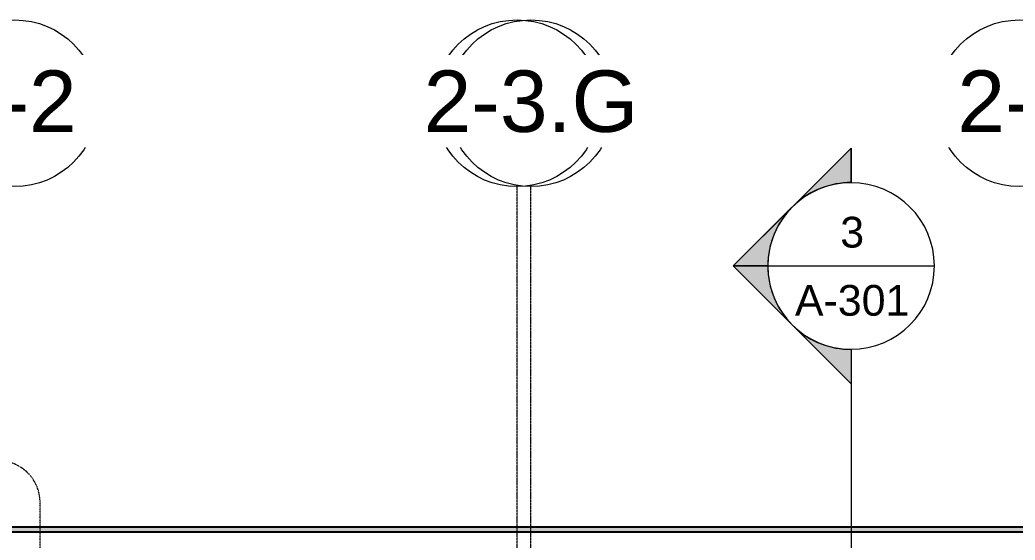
# Model space of a CAD drawing. Header units: inches. Extents: x -54880 to -186, y -132 to 853.
# Drawn here: x -25978 to -25404, y 370 to 670 of the extents above; entities that cross this region are included whole.
import ezdxf

# ---------------------------------------------------------------- set-up
doc = ezdxf.new("R2010")
doc.units = ezdxf.units.IN
doc.header["$MEASUREMENT"] = 0
doc.linetypes.add('Dash Dot 3_16_', pattern=[0.3125, 0.1875, -0.0625, 0, -0.0625])
doc.linetypes.add('Grid Line 1_2_', pattern=[0.875, 0.5, -0.125, 0.125, -0.125])
for name, color, linetype, lineweight in [('A-ANNO-SYMB', 150, 'Continuous', 9), ('A-CLNG', 13, 'Continuous', 9), ('A-ROOF', 132, 'Continuous', 9), ('G-ANNO-SYMB', 111, 'Continuous', 9), ('S-GRID', 1, 'Continuous', 9), ('S-GRID-IDEN', 1, 'Continuous', 9)]:
    doc.layers.add(name, color=color, linetype=linetype, lineweight=lineweight)
doc.styles.add('Arial', font='arial.ttf', dxfattribs={"height": 35.407186})
doc.styles.add('Arial_1', font='arial.ttf', dxfattribs={"height": 17.703593})

# ---------------------------------------------------------------- blocks, each defined once
blk = doc.blocks.new('Grid - Grid Head - Circle-14747-Section 13')
at = {"layer": 'S-GRID-IDEN'}
blk.add_circle((-23085.89, 621.76), 48, dxfattribs=at)
blk = doc.blocks.new('Section - Section Head - Filled-1526-Section 13')
at = {"layer": 'G-ANNO-SYMB'}
h = blk.add_hatch(color=256, dxfattribs=at)
edge = h.paths.add_edge_path(flags=0)
edge.add_arc((-25498.9, 528), 48.06, 90, 132.0784, ccw=False)
edge.add_line((-25498.9, 576.06), (-25498.9, 595.88))
edge.add_line((-25498.9, 595.88), (-25531.11, 563.67))
h = blk.add_hatch(color=256, dxfattribs=at)
edge = h.paths.add_edge_path(flags=0)
edge.add_line((-25532.84, 561.94), (-25566.78, 528))
edge.add_line((-25566.78, 528), (-25546.9, 528))
edge.add_arc((-25498.9, 528), 48, 135, 180, ccw=False)
h = blk.add_hatch(color=256, dxfattribs=at)
edge = h.paths.add_edge_path(flags=0)
edge.add_arc((-25498.9, 528), 48, 180, 225, ccw=False)
edge.add_line((-25546.9, 528), (-25566.78, 528))
edge.add_line((-25566.78, 528), (-25532.84, 494.06))
h = blk.add_hatch(color=256, dxfattribs=at)
edge = h.paths.add_edge_path(flags=0)
edge.add_line((-25531.11, 492.33), (-25498.9, 460.12))
edge.add_line((-25498.9, 460.12), (-25498.9, 479.94))
edge.add_arc((-25498.9, 528), 48.06, 227.9216, 270, ccw=False)
for p, q in [((-25566.78, 528), (-25498.9, 595.88)), ((-25531.11, 563.67), (-25498.9, 595.88)), ((-25498.9, 576), (-25498.9, 595.88)), ((-25498.9, 595.88), (-25498.9, 576.06)), ((-25566.78, 528), (-25532.84, 561.94)), ((-25566.78, 528), (-25498.9, 460.12)), ((-25546.9, 528), (-25566.78, 528)), ((-25532.84, 494.06), (-25566.78, 528)), ((-25566.78, 528), (-25546.9, 528)), ((-25498.9, 460.12), (-25531.11, 492.33)), ((-25498.9, 480), (-25498.9, 460.12)), ((-25498.9, 479.94), (-25498.9, 460.12))]:
    blk.add_line(p, q, dxfattribs=at)
for radius, start, end in [(48, 90, 270), (48.06, 90, 132.0784), (48, 270, 90), (48, 135, 180), (48, 180, 225), (48.06, 227.9216, 270)]:
    blk.add_arc((-25498.9, 528), radius, start, end, dxfattribs=at)

msp = doc.modelspace()

# ---------------------------------------------------------------- hatches: boundary and pattern name
at = {"layer": 'A-ROOF'}
msp.add_hatch(color=256, dxfattribs=at).paths.add_polyline_path([(-26281.39023, 374.72897), (-22778.89023, 374.72897), (-22778.89023, 377.60647), (-26287.62069, 377.60647), (-26287.62069, 374.72897), (-26282.39023, 374.72897)], flags=0)

# ---------------------------------------------------------------- linework, layer by layer
at = {"layer": 'A-ANNO-SYMB', "linetype": 'Dash Dot 3_16_'}
msp.add_line((-25966.28317, -7.56519), (-25966.28317, 391.7851), dxfattribs=at)
msp.add_arc((-25990.28317, 391.7851), 24, 0, 90, dxfattribs=at)
at = {"layer": 'A-CLNG', "lineweight": 25}
msp.add_line((-22791.52499, 374.72897), (-26272.64023, 374.72897), dxfattribs=at)
at = {"layer": 'A-ROOF', "lineweight": 25}
msp.add_line((-22778.89023, 377.60647), (-26287.62069, 377.60647), dxfattribs=at)
at = {"layer": 'G-ANNO-SYMB'}
for p, q in [((-25546.89967, 528), (-25450.89967, 528)), ((-25498.89967, 480), (-25498.89967, -26.70379))]:
    msp.add_line(p, q, dxfattribs=at)
at = {"layer": 'S-GRID', "linetype": 'Grid Line 1_2_'}
for p, q in [((-25691.39023, -132), (-25691.39023, 573.76478)), ((-25691.39023, -132), (-25691.39023, 573.76478)), ((-25683.39023, -132), (-25683.39023, 573.76478))]:
    msp.add_line(p, q, dxfattribs=at)

# ---------------------------------------------------------------- block references
at = {"layer": 'S-GRID-IDEN'}
for p in [(-2895, 0), (-2605.5, 0), (-2316, 0)]:
    msp.add_blockref('Grid - Grid Head - Circle-14747-Section 13', p, dxfattribs=at)

# ---------------------------------------------------------------- texts
at = {"layer": 'G-ANNO-SYMB', "attachment_point": 2, "line_spacing_factor": 0.938532, "style": 'Arial_1'}
for s, insert, char_height, width in [('3', (-25498.28493, 556.33825), 17.70359, 16.416), ('A-301', (-25498.28493, 517.06576), 17.703593, 78.624)]:
    msp.add_mtext(s, dxfattribs=dict(at, insert=insert, char_height=char_height, width=width))

# ---------------------------------------------------------------- next in the draw order: texts
at = {"layer": 'S-GRID-IDEN', "char_height": 35.407186, "width": 85.104, "attachment_point": 2, "line_spacing_factor": 0.938532, "style": 'Arial', "bg_fill": 3, "box_fill_scale": 1.25, "bg_fill_color": 0, "bg_fill_transparency": 0}
for s, insert in [('1-2', (-25980.89945, 640.63852)), ('1-3', (-25691.39945, 640.63852)), ('1-4', (-25401.89945, 640.63852))]:
    msp.add_mtext(s, dxfattribs=dict(at, insert=insert))

# ---------------------------------------------------------------- next in the draw order: block references
at = {"layer": 'G-ANNO-SYMB'}
msp.add_blockref('Section - Section Head - Filled-1526-Section 13', (0, 0), dxfattribs=at)
at = {"layer": 'S-GRID-IDEN'}
for p in [(-2895, 0), (-2605.5, 0), (-2316, 0)]:
    msp.add_blockref('Grid - Grid Head - Circle-14747-Section 13', p, dxfattribs=at)

# ---------------------------------------------------------------- next in the draw order: texts
at = {"layer": 'S-GRID-IDEN', "char_height": 35.407186, "width": 85.104, "attachment_point": 2, "line_spacing_factor": 0.938532, "style": 'Arial', "bg_fill": 3, "box_fill_scale": 1.25, "bg_fill_color": 0, "bg_fill_transparency": 0}
for s, insert in [('2-2', (-25980.89945, 640.63852)), ('2-3', (-25691.39945, 640.63852)), ('2-4', (-25401.89945, 640.63852))]:
    msp.add_mtext(s, dxfattribs=dict(at, insert=insert))

# ---------------------------------------------------------------- next in the draw order: block references
at = {"layer": 'S-GRID-IDEN'}
msp.add_blockref('Grid - Grid Head - Circle-14747-Section 13', (-2597.5, 0), dxfattribs=at)

# ---------------------------------------------------------------- next in the draw order: texts
at = {"layer": 'S-GRID-IDEN', "insert": (-25683.39945, 640.63852), "char_height": 35.407186, "width": 147.312, "attachment_point": 2, "line_spacing_factor": 0.938532, "style": 'Arial', "bg_fill": 3, "box_fill_scale": 1.25, "bg_fill_color": 0, "bg_fill_transparency": 0}
msp.add_mtext('2-3.G', dxfattribs=at)

doc.saveas('drawing.dxf')
